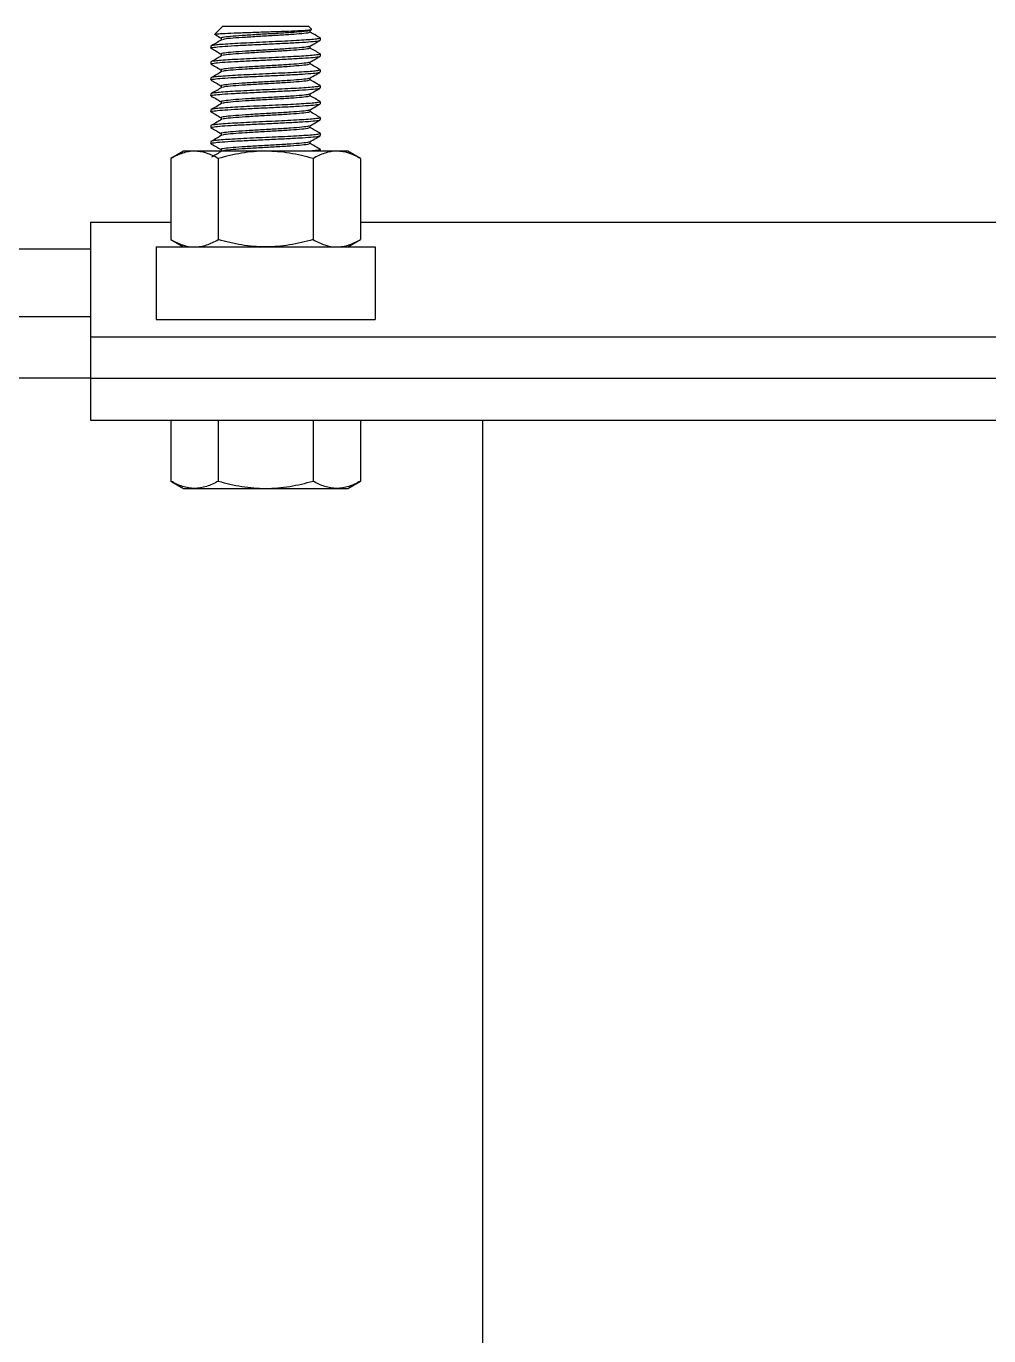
# Model space of a CAD drawing. Header units: millimetres. Extents: x 1735 to 8164, y 2313 to 5880.
# Drawn here: x 2111.1 to 2250.8, y 5225.9 to 5416 of the extents above; entities that cross this region are included whole.
import ezdxf

# ---------------------------------------------------------------- set-up
doc = ezdxf.new("R2010")
doc.units = ezdxf.units.MM
doc.header["$LTSCALE"] = 45
doc.header["$MEASUREMENT"] = 0
doc.linetypes.add('SLD-Solid', pattern=[0])

msp = doc.modelspace()

# ---------------------------------------------------------------- linework, layer by layer
at = {"color": 7, "linetype": 'SLD-Solid', "lineweight": 25}
for p, q in [((2139.68, 5415.96), (2138.51, 5414.79)), ((2139.68, 5415.96), (2145.88, 5415.96)), ((2145.88, 5415.96), (2152.09, 5415.96)), ((2152.52, 5415.53), (2152.09, 5415.96)), ((2152.29, 5415.35), (2152.5, 5415.47)), ((2152.32, 5415.1), (2152.32, 5415.37)), ((2137.95, 5413.08), (2137.95, 5412.79)), ((2139.45, 5414.22), (2139.45, 5413.95)), ((2152.32, 5412.79), (2152.32, 5413.06)), ((2153.72, 5414.29), (2153.82, 5414.23)), ((2153.82, 5413.94), (2153.82, 5414.23)), ((2137.95, 5410.77), (2137.95, 5410.48)), ((2139.45, 5411.91), (2139.45, 5411.64)), ((2152.32, 5410.48), (2152.32, 5410.75)), ((2153.82, 5411.63), (2153.82, 5411.92)), ((2139.45, 5409.6), (2139.45, 5409.33)), ((2153.82, 5409.32), (2153.82, 5409.61)), ((2137.95, 5408.46), (2137.95, 5408.17)), ((2139.45, 5407.29), (2139.45, 5407.03)), ((2152.32, 5408.17), (2152.32, 5408.44)), ((2153.82, 5407.01), (2153.82, 5407.3)), ((2137.95, 5406.15), (2137.95, 5405.86)), ((2139.45, 5404.99), (2139.45, 5404.72)), ((2152.32, 5405.86), (2152.32, 5406.13)), ((2153.82, 5404.71), (2153.82, 5404.99)), ((2137.95, 5403.84), (2137.95, 5403.55)), ((2152.32, 5403.55), (2152.32, 5403.82)), ((2137.95, 5401.53), (2137.95, 5401.24)), ((2139.45, 5402.68), (2139.45, 5402.41)), ((2152.32, 5401.24), (2152.32, 5401.51)), ((2153.82, 5402.4), (2153.82, 5402.68)), ((2137.95, 5399.22), (2137.95, 5398.93)), ((2139.45, 5400.37), (2139.45, 5400.1)), ((2152.32, 5398.93), (2152.32, 5399.2)), ((2153.82, 5400.09), (2153.82, 5400.38)), ((2133.98, 5397.82), (2132.14, 5396.76)), ((2135.57, 5397.82), (2133.98, 5397.82)), ((2145.88, 5397.82), (2135.57, 5397.82)), ((2139.45, 5398.06), (2139.45, 5397.79)), ((2156.2, 5397.82), (2145.88, 5397.82)), ((2153.82, 5397.82), (2153.82, 5398.07)), ((2157.79, 5397.82), (2156.2, 5397.82)), ((2159.63, 5396.76), (2157.79, 5397.82)), ((2132.14, 5396.76), (2132.14, 5385)), ((2139.01, 5396.76), (2139.01, 5385)), ((2152.76, 5396.76), (2152.76, 5385)), ((2159.63, 5396.76), (2159.63, 5385)), ((2120.48, 5387.53), (2120.48, 5370.88)), ((2120.48, 5387.53), (2132.14, 5387.53)), ((2159.63, 5387.53), (2284.54, 5387.53)), ((2132.14, 5385), (2133.98, 5383.93)), ((2157.79, 5383.93), (2159.63, 5385)), ((2120.48, 5383.61), (1968.08, 5383.61)), ((2130.01, 5383.93), (2130.01, 5373.42)), ((2130.01, 5383.93), (2161.76, 5383.93)), ((2161.76, 5383.93), (2161.76, 5373.42)), ((2120.48, 5373.77), (1968.08, 5373.77)), ((2130.01, 5373.42), (2161.76, 5373.42)), ((2120.48, 5370.88), (2120.48, 5364.88)), ((2120.48, 5370.88), (2323.68, 5370.88)), ((2120.48, 5364.88), (1968.08, 5364.88)), ((2120.48, 5364.88), (2120.48, 5358.81)), ((2120.48, 5364.88), (2323.68, 5364.88)), ((2120.48, 5358.81), (2323.68, 5358.81)), ((2132.14, 5358.81), (2132.14, 5349.95)), ((2139.01, 5358.81), (2139.01, 5349.95)), ((2152.76, 5358.81), (2152.76, 5349.95)), ((2159.63, 5358.81), (2159.63, 5349.95)), ((2177.35, 5358.81), (2177.35, 5060.08)), ((2132.14, 5349.95), (2133.98, 5348.89)), ((2157.79, 5348.89), (2159.63, 5349.95)), ((2133.98, 5348.89), (2135.57, 5348.89)), ((2135.57, 5348.89), (2145.88, 5348.89)), ((2145.88, 5348.89), (2156.2, 5348.89)), ((2156.2, 5348.89), (2157.79, 5348.89))]:
    msp.add_line(p, q, dxfattribs=at)
for points, knots in [([(2138.53, 5414.78), (2138.52, 5414.78), (2138.41, 5414.81), (2138.99, 5414.86), (2140.27, 5414.94), (2142.25, 5415.02), (2144.58, 5415.1), (2147.02, 5415.18), (2149.26, 5415.26), (2151.09, 5415.34), (2152.2, 5415.42), (2152.67, 5415.48), (2152.51, 5415.51), (2152.5, 5415.51)], [0, 0, 0, 0, 0.008859, 0.121792, 0.234437, 0.345128, 0.455178, 0.563641, 0.671092, 0.777333, 0.882181, 0.986202, 1, 1, 1, 1]), ([(2138.58, 5414.72), (2138.59, 5414.71), (2138.89, 5414.54), (2139.18, 5414.37), (2139.45, 5414.21)], [0, 0, 0, 0, 0.063962, 1, 1, 1, 1]), ([(2152.19, 5415.35), (2152.18, 5415.33), (2152.13, 5415.26), (2151.21, 5415.16), (2149.58, 5415.03), (2147.44, 5414.89), (2145.12, 5414.77), (2142.9, 5414.63), (2141.03, 5414.5), (2139.85, 5414.37), (2139.34, 5414.28), (2139.48, 5414.23), (2139.5, 5414.22)], [0, 0, 0, 0, 0.0551882, 0.170887, 0.2866857, 0.4029511, 0.5183679, 0.6349308, 0.750271, 0.8667341, 0.9823047, 1, 1, 1, 1]), ([(2152.24, 5415.1), (2152.23, 5415.06), (2152.2, 5414.99), (2151.22, 5414.87), (2149.57, 5414.74), (2147.44, 5414.61), (2145.12, 5414.48), (2142.89, 5414.34), (2141.07, 5414.22), (2139.89, 5414.1), (2139.7, 5414.03), (2139.63, 5414)], [0, 0, 0, 0, 0.089539, 0.208648, 0.327861, 0.447554, 0.566373, 0.686372, 0.805112, 0.925009, 1, 1, 1, 1]), ([(2153.8, 5414.25), (2153.55, 5414.4), (2153.06, 5414.69), (2152.56, 5414.97), (2152.32, 5415.11)], [0, 0, 0, 0, 0.507867, 1, 1, 1, 1]), ([(2137.97, 5412.79), (2137.96, 5412.79), (2137.83, 5412.83), (2138.32, 5412.91), (2139.45, 5413.03), (2141.3, 5413.14), (2143.59, 5413.26), (2146.11, 5413.37), (2148.6, 5413.49), (2150.83, 5413.61), (2152.55, 5413.72), (2153.64, 5413.83), (2153.74, 5413.91), (2153.78, 5413.94)], [0, 0, 0, 0, 0.005867, 0.106306, 0.207043, 0.307458, 0.408219, 0.50861, 0.609395, 0.709762, 0.810571, 0.910916, 1, 1, 1, 1]), ([(2153.82, 5414.23), (2153.77, 5414.2), (2153.67, 5414.13), (2152.9, 5414.05), (2151.81, 5413.96), (2150.38, 5413.87), (2148.69, 5413.78), (2146.85, 5413.7), (2144.96, 5413.61), (2143.12, 5413.52), (2141.43, 5413.44), (2139.99, 5413.35), (2138.87, 5413.26), (2138.19, 5413.18), (2137.89, 5413.11), (2137.96, 5413.08), (2137.97, 5413.08)], [0, 0, 0, 0, 0.084387, 0.159352, 0.235332, 0.310376, 0.385854, 0.46173, 0.536546, 0.612405, 0.687916, 0.762932, 0.838914, 0.913902, 0.989446, 1, 1, 1, 1]), ([(2137.97, 5412.76), (2138.19, 5412.63), (2138.68, 5412.34), (2139.18, 5412.06), (2139.45, 5411.9)], [0, 0, 0, 0, 0.4469614, 1, 1, 1, 1]), ([(2139.53, 5414), (2139.28, 5413.86), (2138.79, 5413.57), (2138.29, 5413.28), (2138.04, 5413.13)], [0, 0, 0, 0, 0.499953, 1, 1, 1, 1]), ([(2152.19, 5413.04), (2152.18, 5413.02), (2152.13, 5412.95), (2151.21, 5412.85), (2149.58, 5412.72), (2147.44, 5412.58), (2145.12, 5412.46), (2142.9, 5412.32), (2141.03, 5412.2), (2139.85, 5412.06), (2139.34, 5411.97), (2139.48, 5411.92), (2139.5, 5411.91)], [0, 0, 0, 0, 0.055188, 0.170887, 0.286686, 0.402951, 0.518368, 0.634931, 0.750271, 0.866734, 0.982305, 1, 1, 1, 1]), ([(2152.24, 5412.79), (2152.23, 5412.75), (2152.2, 5412.68), (2151.22, 5412.56), (2149.57, 5412.43), (2147.44, 5412.3), (2145.12, 5412.17), (2142.89, 5412.03), (2141.07, 5411.91), (2139.89, 5411.79), (2139.7, 5411.72), (2139.63, 5411.69)], [0, 0, 0, 0, 0.089539, 0.208648, 0.327861, 0.447554, 0.566373, 0.686372, 0.805112, 0.925009, 1, 1, 1, 1]), ([(2152.29, 5413.04), (2152.57, 5413.2), (2153.08, 5413.49), (2153.58, 5413.78), (2153.8, 5413.91)], [0, 0, 0, 0, 0.562525, 1, 1, 1, 1]), ([(2153.8, 5411.95), (2153.55, 5412.09), (2153.06, 5412.38), (2152.56, 5412.66), (2152.32, 5412.8)], [0, 0, 0, 0, 0.507867, 1, 1, 1, 1]), ([(2137.97, 5410.48), (2137.96, 5410.48), (2137.83, 5410.52), (2138.32, 5410.6), (2139.45, 5410.72), (2141.3, 5410.83), (2143.59, 5410.95), (2146.11, 5411.06), (2148.6, 5411.18), (2150.83, 5411.3), (2152.55, 5411.41), (2153.64, 5411.52), (2153.74, 5411.6), (2153.78, 5411.63)], [0, 0, 0, 0, 0.005867, 0.106306, 0.207043, 0.307458, 0.408219, 0.50861, 0.609395, 0.709762, 0.810571, 0.910916, 1, 1, 1, 1]), ([(2153.73, 5411.95), (2153.77, 5411.94), (2153.94, 5411.9), (2153.61, 5411.83), (2152.92, 5411.74), (2151.81, 5411.65), (2150.38, 5411.56), (2148.69, 5411.48), (2146.85, 5411.39), (2144.96, 5411.3), (2143.12, 5411.21), (2141.43, 5411.13), (2139.99, 5411.04), (2138.87, 5410.95), (2138.19, 5410.87), (2137.89, 5410.8), (2137.96, 5410.77), (2137.97, 5410.77)], [0, 0, 0, 0, 0.020833, 0.103462, 0.176865, 0.251263, 0.324743, 0.398649, 0.472943, 0.546201, 0.62048, 0.694418, 0.767871, 0.842269, 0.915696, 0.989666, 1, 1, 1, 1]), ([(2139.53, 5411.69), (2139.28, 5411.55), (2138.79, 5411.26), (2138.29, 5410.97), (2138.04, 5410.82)], [0, 0, 0, 0, 0.4999527, 1, 1, 1, 1]), ([(2152.19, 5410.73), (2152.18, 5410.71), (2152.13, 5410.65), (2151.21, 5410.54), (2149.58, 5410.41), (2147.44, 5410.28), (2145.12, 5410.15), (2142.9, 5410.01), (2141.03, 5409.89), (2139.85, 5409.75), (2139.34, 5409.66), (2139.48, 5409.61), (2139.5, 5409.6)], [0, 0, 0, 0, 0.055188, 0.170887, 0.286686, 0.402951, 0.518368, 0.634931, 0.750271, 0.866734, 0.982305, 1, 1, 1, 1]), ([(2152.29, 5410.73), (2152.57, 5410.89), (2153.08, 5411.18), (2153.58, 5411.48), (2153.8, 5411.6)], [0, 0, 0, 0, 0.562525, 1, 1, 1, 1]), ([(2137.97, 5408.17), (2137.96, 5408.17), (2137.83, 5408.21), (2138.32, 5408.29), (2139.45, 5408.41), (2141.3, 5408.52), (2143.59, 5408.64), (2146.11, 5408.76), (2148.6, 5408.87), (2150.83, 5408.99), (2152.55, 5409.1), (2153.64, 5409.22), (2153.74, 5409.29), (2153.78, 5409.32)], [0, 0, 0, 0, 0.005867, 0.106306, 0.207043, 0.307458, 0.408219, 0.50861, 0.609395, 0.709762, 0.810571, 0.910916, 1, 1, 1, 1]), ([(2153.73, 5409.64), (2153.77, 5409.63), (2153.94, 5409.59), (2153.61, 5409.52), (2152.92, 5409.43), (2151.81, 5409.34), (2150.38, 5409.25), (2148.69, 5409.17), (2146.85, 5409.08), (2144.96, 5408.99), (2143.12, 5408.9), (2141.43, 5408.82), (2139.99, 5408.73), (2138.87, 5408.64), (2138.19, 5408.56), (2137.89, 5408.49), (2137.96, 5408.46), (2137.97, 5408.46)], [0, 0, 0, 0, 0.0208328, 0.1034622, 0.1768651, 0.2512626, 0.324743, 0.3986486, 0.4729433, 0.5462009, 0.6204801, 0.6944176, 0.7678708, 0.8422694, 0.9156958, 0.9896659, 1, 1, 1, 1]), ([(2137.97, 5410.45), (2138.19, 5410.32), (2138.68, 5410.04), (2139.18, 5409.75), (2139.45, 5409.59)], [0, 0, 0, 0, 0.4469614, 1, 1, 1, 1]), ([(2139.53, 5409.38), (2139.28, 5409.24), (2138.79, 5408.95), (2138.29, 5408.66), (2138.04, 5408.51)], [0, 0, 0, 0, 0.4999527, 1, 1, 1, 1]), ([(2152.24, 5410.48), (2152.23, 5410.45), (2152.2, 5410.37), (2151.22, 5410.25), (2149.57, 5410.12), (2147.44, 5409.99), (2145.12, 5409.86), (2142.89, 5409.73), (2141.07, 5409.6), (2139.89, 5409.48), (2139.7, 5409.41), (2139.63, 5409.38)], [0, 0, 0, 0, 0.089539, 0.208648, 0.327861, 0.447554, 0.566373, 0.686372, 0.805112, 0.925009, 1, 1, 1, 1]), ([(2152.29, 5408.42), (2152.57, 5408.58), (2153.08, 5408.88), (2153.58, 5409.17), (2153.8, 5409.29)], [0, 0, 0, 0, 0.5625253, 1, 1, 1, 1]), ([(2153.8, 5409.64), (2153.55, 5409.78), (2153.06, 5410.07), (2152.56, 5410.35), (2152.32, 5410.5)], [0, 0, 0, 0, 0.507867, 1, 1, 1, 1]), ([(2137.97, 5405.86), (2137.96, 5405.86), (2137.83, 5405.9), (2138.32, 5405.98), (2139.45, 5406.1), (2141.3, 5406.21), (2143.59, 5406.33), (2146.11, 5406.45), (2148.6, 5406.56), (2150.83, 5406.68), (2152.55, 5406.8), (2153.64, 5406.91), (2153.74, 5406.98), (2153.78, 5407.01)], [0, 0, 0, 0, 0.005867, 0.106306, 0.207043, 0.307458, 0.408219, 0.50861, 0.609395, 0.709762, 0.810571, 0.910916, 1, 1, 1, 1]), ([(2153.73, 5407.33), (2153.77, 5407.32), (2153.94, 5407.28), (2153.61, 5407.21), (2152.92, 5407.12), (2151.81, 5407.03), (2150.38, 5406.94), (2148.69, 5406.86), (2146.85, 5406.77), (2144.96, 5406.68), (2143.12, 5406.6), (2141.43, 5406.51), (2139.99, 5406.42), (2138.87, 5406.33), (2138.19, 5406.25), (2137.89, 5406.19), (2137.96, 5406.15), (2137.97, 5406.15)], [0, 0, 0, 0, 0.020833, 0.103462, 0.176865, 0.251263, 0.324743, 0.398649, 0.472943, 0.546201, 0.62048, 0.694418, 0.767871, 0.842269, 0.915696, 0.989666, 1, 1, 1, 1]), ([(2137.97, 5408.14), (2138.19, 5408.01), (2138.68, 5407.73), (2139.18, 5407.44), (2139.45, 5407.28)], [0, 0, 0, 0, 0.4469614, 1, 1, 1, 1]), ([(2139.53, 5407.08), (2139.28, 5406.93), (2138.79, 5406.64), (2138.29, 5406.35), (2138.04, 5406.21)], [0, 0, 0, 0, 0.499953, 1, 1, 1, 1]), ([(2152.19, 5408.42), (2152.18, 5408.4), (2152.13, 5408.34), (2151.21, 5408.23), (2149.58, 5408.1), (2147.44, 5407.97), (2145.12, 5407.84), (2142.9, 5407.7), (2141.03, 5407.58), (2139.85, 5407.44), (2139.34, 5407.35), (2139.48, 5407.3), (2139.5, 5407.3)], [0, 0, 0, 0, 0.0551882, 0.170887, 0.2866857, 0.4029511, 0.5183679, 0.6349308, 0.750271, 0.8667341, 0.9823047, 1, 1, 1, 1]), ([(2152.24, 5408.17), (2152.23, 5408.14), (2152.2, 5408.06), (2151.22, 5407.94), (2149.57, 5407.81), (2147.44, 5407.68), (2145.12, 5407.55), (2142.89, 5407.42), (2141.07, 5407.29), (2139.89, 5407.17), (2139.7, 5407.1), (2139.63, 5407.07)], [0, 0, 0, 0, 0.089539, 0.208648, 0.327861, 0.447554, 0.566373, 0.686372, 0.805112, 0.925009, 1, 1, 1, 1]), ([(2152.29, 5406.11), (2152.57, 5406.28), (2153.08, 5406.57), (2153.58, 5406.86), (2153.8, 5406.98)], [0, 0, 0, 0, 0.562525, 1, 1, 1, 1]), ([(2153.8, 5407.33), (2153.55, 5407.47), (2153.06, 5407.76), (2152.56, 5408.05), (2152.32, 5408.19)], [0, 0, 0, 0, 0.507867, 1, 1, 1, 1]), ([(2153.73, 5405.02), (2153.77, 5405.01), (2153.94, 5404.97), (2153.61, 5404.9), (2152.92, 5404.81), (2151.81, 5404.72), (2150.38, 5404.64), (2148.69, 5404.55), (2146.85, 5404.46), (2144.96, 5404.38), (2143.12, 5404.29), (2141.43, 5404.2), (2139.99, 5404.11), (2138.87, 5404.02), (2138.19, 5403.94), (2137.89, 5403.88), (2137.96, 5403.84), (2137.97, 5403.84)], [0, 0, 0, 0, 0.020833, 0.103462, 0.176865, 0.251263, 0.324743, 0.398649, 0.472943, 0.546201, 0.62048, 0.694418, 0.767871, 0.842269, 0.915696, 0.989666, 1, 1, 1, 1]), ([(2137.97, 5405.83), (2138.19, 5405.7), (2138.68, 5405.42), (2139.18, 5405.13), (2139.45, 5404.97)], [0, 0, 0, 0, 0.4469614, 1, 1, 1, 1]), ([(2152.19, 5406.11), (2152.18, 5406.09), (2152.13, 5406.03), (2151.21, 5405.92), (2149.58, 5405.79), (2147.44, 5405.66), (2145.12, 5405.53), (2142.9, 5405.4), (2141.03, 5405.27), (2139.85, 5405.13), (2139.34, 5405.04), (2139.48, 5404.99), (2139.5, 5404.99)], [0, 0, 0, 0, 0.0551882, 0.170887, 0.2866857, 0.4029511, 0.5183679, 0.6349308, 0.750271, 0.8667341, 0.9823047, 1, 1, 1, 1]), ([(2152.24, 5405.86), (2152.23, 5405.83), (2152.2, 5405.75), (2151.22, 5405.63), (2149.57, 5405.5), (2147.44, 5405.37), (2145.12, 5405.24), (2142.89, 5405.11), (2141.07, 5404.98), (2139.89, 5404.86), (2139.7, 5404.79), (2139.63, 5404.77)], [0, 0, 0, 0, 0.0895387, 0.2086484, 0.3278607, 0.4475536, 0.5663729, 0.686372, 0.8051124, 0.9250088, 1, 1, 1, 1]), ([(2153.8, 5405.02), (2153.55, 5405.16), (2153.06, 5405.45), (2152.56, 5405.74), (2152.32, 5405.88)], [0, 0, 0, 0, 0.507867, 1, 1, 1, 1]), ([(2137.97, 5403.55), (2137.96, 5403.55), (2137.83, 5403.59), (2138.32, 5403.67), (2139.45, 5403.79), (2141.3, 5403.9), (2143.59, 5404.02), (2146.11, 5404.14), (2148.6, 5404.25), (2150.83, 5404.37), (2152.55, 5404.49), (2153.64, 5404.6), (2153.74, 5404.67), (2153.78, 5404.71)], [0, 0, 0, 0, 0.005867, 0.106306, 0.207043, 0.307458, 0.408219, 0.50861, 0.609395, 0.709762, 0.810571, 0.910916, 1, 1, 1, 1]), ([(2137.97, 5403.52), (2138.19, 5403.39), (2138.68, 5403.11), (2139.18, 5402.82), (2139.45, 5402.66)], [0, 0, 0, 0, 0.4469614, 1, 1, 1, 1]), ([(2139.53, 5404.77), (2139.28, 5404.62), (2138.79, 5404.33), (2138.29, 5404.04), (2138.04, 5403.9)], [0, 0, 0, 0, 0.4999527, 1, 1, 1, 1]), ([(2152.19, 5403.8), (2152.18, 5403.78), (2152.13, 5403.72), (2151.21, 5403.61), (2149.58, 5403.48), (2147.44, 5403.35), (2145.12, 5403.22), (2142.9, 5403.09), (2141.03, 5402.96), (2139.85, 5402.83), (2139.34, 5402.73), (2139.48, 5402.68), (2139.5, 5402.68)], [0, 0, 0, 0, 0.055188, 0.170887, 0.286686, 0.402951, 0.518368, 0.634931, 0.750271, 0.866734, 0.982305, 1, 1, 1, 1]), ([(2152.24, 5403.55), (2152.23, 5403.52), (2152.2, 5403.44), (2151.22, 5403.32), (2149.57, 5403.19), (2147.44, 5403.06), (2145.12, 5402.93), (2142.89, 5402.8), (2141.07, 5402.67), (2139.89, 5402.55), (2139.7, 5402.48), (2139.63, 5402.46)], [0, 0, 0, 0, 0.0895387, 0.2086484, 0.3278607, 0.4475536, 0.5663729, 0.686372, 0.8051124, 0.9250088, 1, 1, 1, 1]), ([(2152.29, 5403.8), (2152.57, 5403.97), (2153.08, 5404.26), (2153.58, 5404.55), (2153.8, 5404.67)], [0, 0, 0, 0, 0.5625253, 1, 1, 1, 1]), ([(2153.8, 5402.71), (2153.55, 5402.85), (2153.06, 5403.14), (2152.56, 5403.43), (2152.32, 5403.57)], [0, 0, 0, 0, 0.507867, 1, 1, 1, 1]), ([(2137.97, 5401.24), (2137.96, 5401.24), (2137.83, 5401.28), (2138.32, 5401.36), (2139.45, 5401.48), (2141.3, 5401.6), (2143.59, 5401.71), (2146.11, 5401.83), (2148.6, 5401.95), (2150.83, 5402.06), (2152.55, 5402.18), (2153.64, 5402.29), (2153.74, 5402.36), (2153.78, 5402.4)], [0, 0, 0, 0, 0.0058667, 0.1063064, 0.2070429, 0.3074578, 0.4082191, 0.5086098, 0.6093953, 0.7097624, 0.8105714, 0.9109157, 1, 1, 1, 1]), ([(2153.73, 5402.71), (2153.77, 5402.7), (2153.94, 5402.66), (2153.61, 5402.59), (2152.92, 5402.5), (2151.81, 5402.41), (2150.38, 5402.33), (2148.69, 5402.24), (2146.85, 5402.15), (2144.96, 5402.07), (2143.12, 5401.98), (2141.43, 5401.89), (2139.99, 5401.8), (2138.87, 5401.71), (2138.19, 5401.63), (2137.89, 5401.57), (2137.96, 5401.53), (2137.97, 5401.53)], [0, 0, 0, 0, 0.020833, 0.103462, 0.176865, 0.251263, 0.324743, 0.398649, 0.472943, 0.546201, 0.62048, 0.694418, 0.767871, 0.842269, 0.915696, 0.989666, 1, 1, 1, 1]), ([(2137.97, 5401.21), (2138.19, 5401.08), (2138.68, 5400.8), (2139.18, 5400.51), (2139.45, 5400.36)], [0, 0, 0, 0, 0.4469614, 1, 1, 1, 1]), ([(2139.53, 5402.46), (2139.28, 5402.31), (2138.79, 5402.02), (2138.29, 5401.73), (2138.04, 5401.59)], [0, 0, 0, 0, 0.499953, 1, 1, 1, 1]), ([(2152.19, 5401.49), (2152.18, 5401.47), (2152.13, 5401.41), (2151.21, 5401.3), (2149.58, 5401.17), (2147.44, 5401.04), (2145.12, 5400.91), (2142.9, 5400.78), (2141.03, 5400.65), (2139.85, 5400.52), (2139.34, 5400.42), (2139.48, 5400.37), (2139.5, 5400.37)], [0, 0, 0, 0, 0.055188, 0.170887, 0.286686, 0.402951, 0.518368, 0.634931, 0.750271, 0.866734, 0.982305, 1, 1, 1, 1]), ([(2152.24, 5401.24), (2152.23, 5401.21), (2152.2, 5401.13), (2151.22, 5401.01), (2149.57, 5400.88), (2147.44, 5400.75), (2145.12, 5400.62), (2142.89, 5400.49), (2141.07, 5400.36), (2139.89, 5400.24), (2139.7, 5400.17), (2139.63, 5400.15)], [0, 0, 0, 0, 0.089539, 0.208648, 0.327861, 0.447554, 0.566373, 0.686372, 0.805112, 0.925009, 1, 1, 1, 1]), ([(2152.29, 5401.49), (2152.57, 5401.66), (2153.08, 5401.95), (2153.58, 5402.24), (2153.8, 5402.37)], [0, 0, 0, 0, 0.562525, 1, 1, 1, 1]), ([(2153.8, 5400.4), (2153.55, 5400.55), (2153.06, 5400.83), (2152.56, 5401.12), (2152.32, 5401.26)], [0, 0, 0, 0, 0.507867, 1, 1, 1, 1]), ([(2137.97, 5398.93), (2137.96, 5398.93), (2137.83, 5398.98), (2138.32, 5399.05), (2139.45, 5399.17), (2141.3, 5399.29), (2143.59, 5399.4), (2146.11, 5399.52), (2148.6, 5399.64), (2150.83, 5399.75), (2152.55, 5399.87), (2153.64, 5399.98), (2153.74, 5400.05), (2153.78, 5400.09)], [0, 0, 0, 0, 0.0058667, 0.1063064, 0.2070429, 0.3074578, 0.4082191, 0.5086098, 0.6093953, 0.7097624, 0.8105714, 0.9109157, 1, 1, 1, 1]), ([(2153.73, 5400.4), (2153.77, 5400.39), (2153.94, 5400.35), (2153.61, 5400.28), (2152.92, 5400.19), (2151.81, 5400.1), (2150.38, 5400.02), (2148.69, 5399.93), (2146.85, 5399.84), (2144.96, 5399.76), (2143.12, 5399.67), (2141.43, 5399.58), (2139.99, 5399.5), (2138.87, 5399.41), (2138.19, 5399.32), (2137.89, 5399.26), (2137.96, 5399.22), (2137.97, 5399.22)], [0, 0, 0, 0, 0.0208328, 0.1034622, 0.1768651, 0.2512626, 0.324743, 0.3986486, 0.4729433, 0.5462009, 0.6204801, 0.6944176, 0.7678708, 0.8422694, 0.9156958, 0.9896659, 1, 1, 1, 1]), ([(2139.53, 5400.15), (2139.28, 5400), (2138.79, 5399.71), (2138.29, 5399.42), (2138.04, 5399.28)], [0, 0, 0, 0, 0.4999527, 1, 1, 1, 1]), ([(2152.19, 5399.19), (2152.18, 5399.16), (2152.13, 5399.1), (2151.21, 5398.99), (2149.58, 5398.86), (2147.44, 5398.73), (2145.12, 5398.6), (2142.9, 5398.47), (2141.03, 5398.34), (2139.85, 5398.21), (2139.34, 5398.12), (2139.48, 5398.07), (2139.5, 5398.06)], [0, 0, 0, 0, 0.055188, 0.170887, 0.286686, 0.402951, 0.518368, 0.634931, 0.750271, 0.866734, 0.982305, 1, 1, 1, 1]), ([(2152.29, 5399.18), (2152.57, 5399.35), (2153.08, 5399.64), (2153.58, 5399.93), (2153.8, 5400.06)], [0, 0, 0, 0, 0.562525, 1, 1, 1, 1]), ([(2135.57, 5397.82), (2135.28, 5397.82), (2134.99, 5397.8), (2134.41, 5397.7), (2134.12, 5397.63), (2133.26, 5397.35), (2132.7, 5397.08), (2132.14, 5396.76)], [0, 0, 0, 0, 0.25, 0.25, 0.5, 0.5, 1, 1, 1, 1]), ([(2139.01, 5396.76), (2138.45, 5397.08), (2137.88, 5397.35), (2136.74, 5397.72), (2136.16, 5397.82), (2135.57, 5397.82)], [0, 0, 0, 0, 0.5, 0.5, 1, 1, 1, 1]), ([(2137.97, 5398.9), (2138.19, 5398.77), (2138.68, 5398.49), (2139.18, 5398.2), (2139.45, 5398.05)], [0, 0, 0, 0, 0.4469614, 1, 1, 1, 1]), ([(2139.53, 5397.84), (2139.28, 5397.69), (2138.79, 5397.4), (2138.29, 5397.11), (2138.04, 5396.97)], [0, 0, 0, 0, 0.499953, 1, 1, 1, 1]), ([(2145.88, 5397.82), (2145.3, 5397.82), (2144.72, 5397.8), (2143.55, 5397.7), (2142.97, 5397.63), (2141.25, 5397.35), (2140.12, 5397.08), (2139.01, 5396.76)], [0, 0, 0, 0, 0.25, 0.25, 0.5, 0.5, 1, 1, 1, 1]), ([(2152.24, 5398.93), (2152.23, 5398.9), (2152.2, 5398.82), (2151.22, 5398.7), (2149.57, 5398.57), (2147.44, 5398.44), (2145.12, 5398.31), (2142.89, 5398.18), (2141.07, 5398.05), (2139.89, 5397.94), (2139.7, 5397.86), (2139.63, 5397.84)], [0, 0, 0, 0, 0.089539, 0.208648, 0.327861, 0.447554, 0.566373, 0.686372, 0.805112, 0.925009, 1, 1, 1, 1]), ([(2152.76, 5396.76), (2151.64, 5397.08), (2150.49, 5397.35), (2148.2, 5397.72), (2147.05, 5397.82), (2145.88, 5397.82)], [0, 0, 0, 0, 0.5, 0.5, 1, 1, 1, 1]), ([(2153.73, 5398.09), (2153.77, 5398.08), (2153.94, 5398.04), (2153.6, 5397.97), (2153.02, 5397.89), (2152.37, 5397.84), (2152.11, 5397.82)], [0, 0, 0, 0, 0.091774, 0.455778, 0.779137, 1, 1, 1, 1]), ([(2153.8, 5398.09), (2153.55, 5398.24), (2153.06, 5398.52), (2152.56, 5398.81), (2152.32, 5398.95)], [0, 0, 0, 0, 0.507867, 1, 1, 1, 1]), ([(2156.2, 5397.82), (2155.9, 5397.82), (2155.61, 5397.8), (2155.03, 5397.7), (2154.74, 5397.63), (2153.88, 5397.35), (2153.32, 5397.08), (2152.76, 5396.76)], [0, 0, 0, 0, 0.25, 0.25, 0.5, 0.5, 1, 1, 1, 1]), ([(2159.63, 5396.76), (2159.07, 5397.08), (2158.5, 5397.35), (2157.36, 5397.72), (2156.78, 5397.82), (2156.2, 5397.82)], [0, 0, 0, 0, 0.5, 0.5, 1, 1, 1, 1]), ([(2132.14, 5385), (2132.7, 5384.67), (2133.26, 5384.4), (2134.41, 5384.03), (2134.99, 5383.93), (2135.57, 5383.93)], [0, 0, 0, 0, 0.5, 0.5, 1, 1, 1, 1]), ([(2135.57, 5383.93), (2135.86, 5383.93), (2136.16, 5383.96), (2136.74, 5384.05), (2137.02, 5384.13), (2137.88, 5384.4), (2138.45, 5384.67), (2139.01, 5385)], [0, 0, 0, 0, 0.25, 0.25, 0.5, 0.5, 1, 1, 1, 1]), ([(2145.88, 5383.93), (2145.3, 5383.93), (2144.72, 5383.96), (2143.55, 5384.06), (2142.97, 5384.13), (2141.25, 5384.41), (2140.12, 5384.67), (2139.01, 5385)], [0, 0, 0, 0, 0.25, 0.25, 0.5, 0.5, 1, 1, 1, 1]), ([(2152.76, 5385), (2151.64, 5384.67), (2150.49, 5384.4), (2148.2, 5384.03), (2147.05, 5383.93), (2145.88, 5383.93)], [0, 0, 0, 0, 0.5, 0.5, 1, 1, 1, 1]), ([(2152.76, 5385), (2153.32, 5384.67), (2153.89, 5384.4), (2155.03, 5384.03), (2155.61, 5383.93), (2156.2, 5383.93)], [0, 0, 0, 0, 0.5, 0.5, 1, 1, 1, 1]), ([(2156.2, 5383.93), (2156.49, 5383.93), (2156.78, 5383.96), (2157.36, 5384.05), (2157.65, 5384.13), (2158.51, 5384.4), (2159.07, 5384.67), (2159.63, 5385)], [0, 0, 0, 0, 0.25, 0.25, 0.5, 0.5, 1, 1, 1, 1]), ([(2135.57, 5348.89), (2135.28, 5348.89), (2134.99, 5348.92), (2134.41, 5349.01), (2134.12, 5349.08), (2133.26, 5349.36), (2132.7, 5349.63), (2132.14, 5349.95)], [0, 0, 0, 0, 0.25, 0.25, 0.5, 0.5, 1, 1, 1, 1]), ([(2139.01, 5349.95), (2138.45, 5349.63), (2137.88, 5349.36), (2136.74, 5348.99), (2136.16, 5348.89), (2135.57, 5348.89)], [0, 0, 0, 0, 0.5, 0.5, 1, 1, 1, 1]), ([(2139.01, 5349.95), (2140.13, 5349.63), (2141.27, 5349.36), (2143.57, 5348.99), (2144.72, 5348.89), (2145.88, 5348.89)], [0, 0, 0, 0, 0.5, 0.5, 1, 1, 1, 1]), ([(2145.88, 5348.89), (2146.47, 5348.89), (2147.05, 5348.92), (2148.22, 5349.01), (2148.8, 5349.09), (2150.52, 5349.37), (2151.65, 5349.63), (2152.76, 5349.95)], [0, 0, 0, 0, 0.25, 0.25, 0.5, 0.5, 1, 1, 1, 1]), ([(2156.2, 5348.89), (2155.9, 5348.89), (2155.61, 5348.92), (2155.03, 5349.01), (2154.74, 5349.08), (2153.88, 5349.36), (2153.32, 5349.63), (2152.76, 5349.95)], [0, 0, 0, 0, 0.25, 0.25, 0.5, 0.5, 1, 1, 1, 1]), ([(2159.63, 5349.95), (2159.07, 5349.63), (2158.5, 5349.36), (2157.36, 5348.99), (2156.78, 5348.89), (2156.2, 5348.89)], [0, 0, 0, 0, 0.5, 0.5, 1, 1, 1, 1])]:
    msp.add_open_spline(points, degree=3, knots=knots, dxfattribs=at)

doc.saveas('drawing.dxf')
